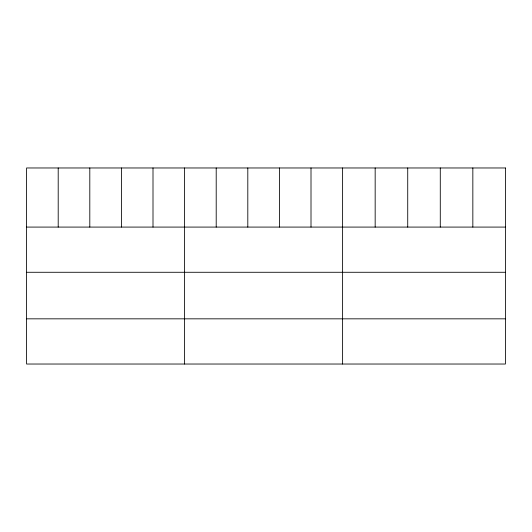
<?xml version="1.0" encoding="UTF-8"?>
<svg xmlns="http://www.w3.org/2000/svg" width="532" height="532" viewBox="0 0 532 532"><rect width="100%" height="100%" fill="white"/><g stroke="black" fill="none" stroke-linecap="round" stroke-linejoin="round"><path stroke-width="0.8" d="M26.6 227.084L505.4 227.084M26.6 272.278L505.4 272.278M26.6 318.834L505.4 318.834M472.842 167.972L472.842 227.084M440.283 167.972L440.283 227.084M407.725 167.972L407.725 227.084M375.166 167.972L375.166 227.084M342.608 167.972L342.608 364.028M311.007 167.972L311.007 227.084M279.406 167.972L279.406 227.084M247.806 167.972L247.806 227.084M216.205 167.972L216.205 227.084M184.604 167.972L184.604 364.028M153.003 167.972L153.003 227.084M121.402 167.972L121.402 227.084M89.802 167.972L89.802 227.084M58.201 167.972L58.201 227.084M505.4 167.972L26.6 167.972L26.6 364.028L505.4 364.028L505.4 167.972"/></g></svg>
